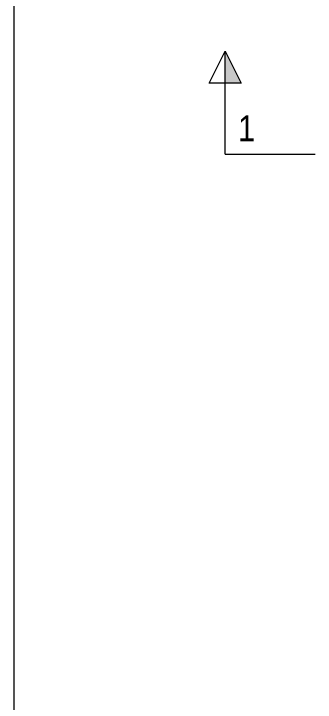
# Model space of a CAD drawing. Header units: millimetres. Extents: x -220592 to 404889, y -217665 to 38245.
# Drawn here: x -1022.7 to -999.3, y -1380.1 to -1326.7 of the extents above; entities that cross this region are included whole.
import ezdxf

# ---------------------------------------------------------------- set-up
doc = ezdxf.new("R2010")
doc.units = ezdxf.units.MM
doc.linetypes.add('XKITLINE00', pattern=[0])
doc.layers.add('DrawingSheet', color=7, linetype='Continuous', lineweight=0)
doc.layers.add('Section', color=7, linetype='Continuous', lineweight=0)
doc.styles.add('ARIAL', font='arial.ttf')

# ---------------------------------------------------------------- blocks, each defined once
blk = doc.blocks.new('*A3767')
at = {"layer": 'DrawingSheet', "color": 7, "linetype": 'XKITLINE00', "lineweight": 0}
blk.add_line((-211.572505, 388.625369), (-211.572505, -185.374631), dxfattribs=at)
blk = doc.blocks.new('*A13714')
at = {"layer": 'Section'}
blk.add_hatch(color=7, dxfattribs=at).paths.add_polyline_path([(-195.143, 77.021), (-195.143, 79.521), (-193.893, 77.021)], flags=17)
at = {"layer": 'Section', "color": 7, "linetype": 'XKITLINE00', "lineweight": 0}
for p, q in [((-196.393, 77.021), (-195.143, 79.521)), ((-195.143, 79.521), (-193.893, 77.021)), ((-195.143, 71.521), (-195.143, 79.521)), ((-193.893, 77.021), (-196.393, 77.021)), ((-195.143, 71.521), (-188.143, 71.521))]:
    blk.add_line(p, q, dxfattribs=at)
at = {"layer": 'Section', "color": 7, "style": 'ARIAL', "width": 0.85}
blk.add_text('1', height=2, dxfattribs=at).set_placement((-194.143, 72.521))

msp = doc.modelspace()

# ---------------------------------------------------------------- block references
at = {"color": 7, "lineweight": 0}
for name in ['*A3767', '*A13714']:
    msp.add_blockref(name, (-811.109, -1409.08), dxfattribs=at)

doc.saveas('drawing.dxf')
